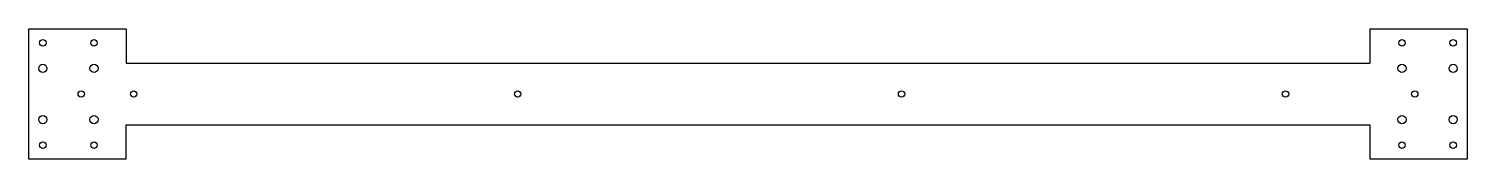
# Model space of a CAD drawing. Extents: x -16 to 546, y -26 to 26.
import ezdxf

# ---------------------------------------------------------------- set-up
doc = ezdxf.new("R2010")
doc.units = 0
doc.layers.get('0').update_dxf_attribs({"linetype": 'continuous'})

# ---------------------------------------------------------------- blocks, each defined once
blk = doc.blocks.new('LINEARPATTERN')
at = {"color": 0}
for p, q in [((-15.5, -25.5), (-15.5, 25.5)), ((-15.5, 25.5), (22.5, 25.5)), ((22.5, 25.5), (22.5, 12)), ((508.5, 25.5), (508.5, 12)), ((508.5, 25.5), (546.5, 25.5)), ((546.5, 25.5), (546.5, -25.5)), ((22.5, 12), (508.5, 12)), ((22.5, -25.5), (22.5, -12)), ((22.5, -12), (508.5, -12)), ((508.5, -12), (508.5, -25.5)), ((22.5, -25.5), (-15.5, -25.5)), ((546.5, -25.5), (508.5, -25.5))]:
    blk.add_line(p, q, dxfattribs=at)
for centre, radius in [((-10, 20), 1.25), ((10, 20), 1.25), ((521, 20), 1.25), ((541, 20), 1.25), ((-10, 10), 1.6), ((10, 10), 1.6), ((521, 10), 1.6), ((541, 10), 1.6), ((5, 0), 1.25), ((25.5, 0), 1.25), ((175.5, 0), 1.25), ((325.5, 0), 1.25), ((475.5, 0), 1.25), ((526, 0), 1.25), ((-10, -10), 1.6), ((10, -10), 1.6), ((521, -10), 1.6), ((541, -10), 1.6), ((-10, -20), 1.25), ((10, -20), 1.25), ((521, -20), 1.25), ((541, -20), 1.25)]:
    blk.add_circle(centre, radius, dxfattribs=at)

msp = doc.modelspace()

# ---------------------------------------------------------------- block references
at = {"color": 0}
msp.add_blockref('LINEARPATTERN', (0, 0), dxfattribs=at)

doc.saveas('drawing.dxf')
